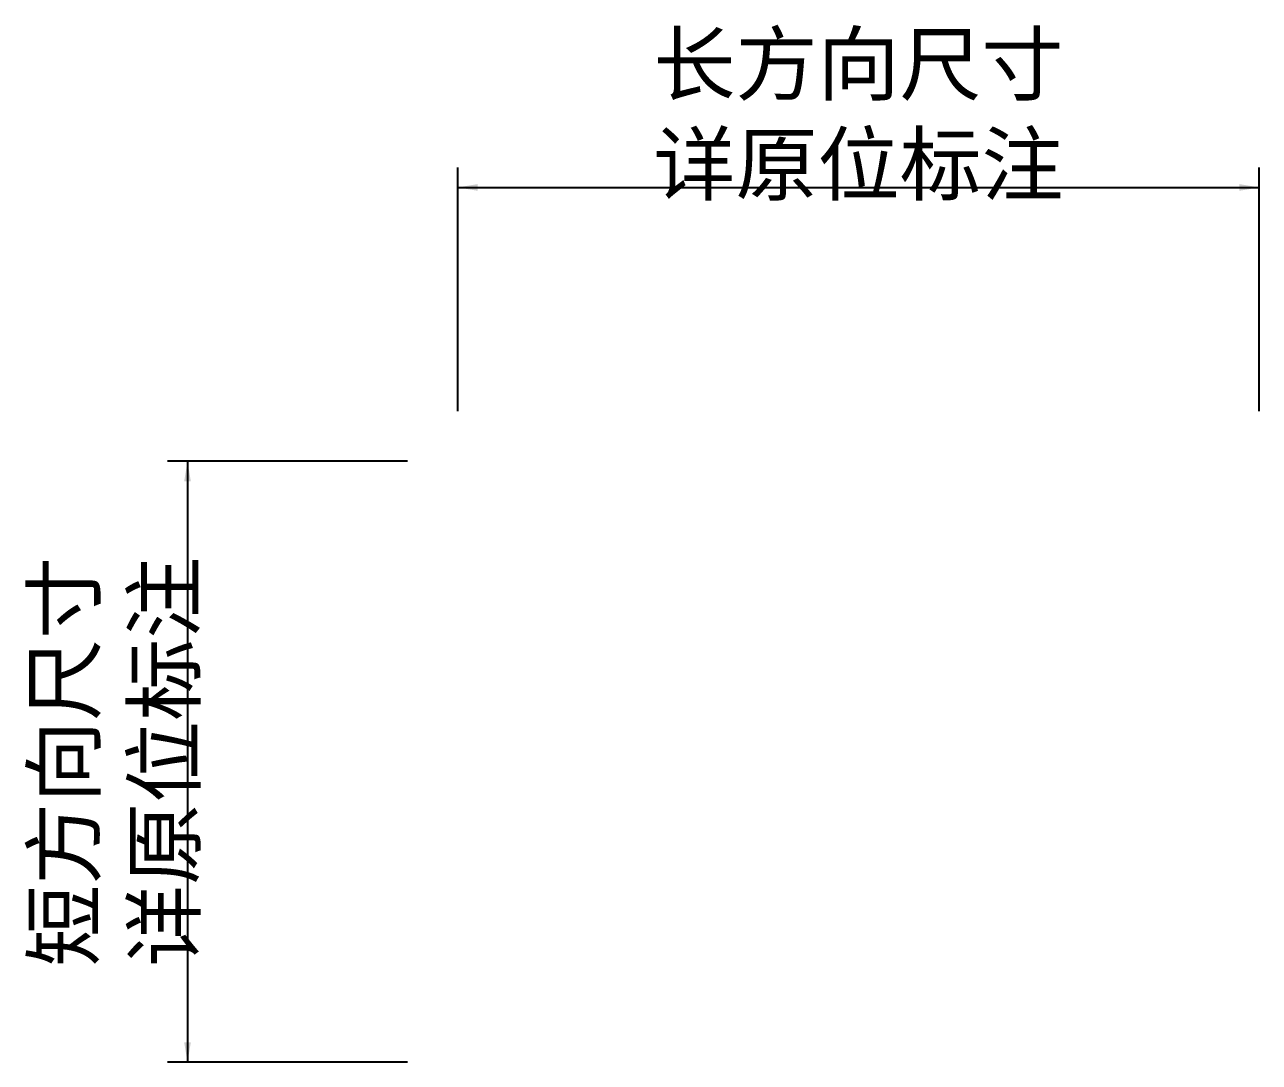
# Model space of a CAD drawing. Extents: x 25452 to 377797, y -68211 to 223293.
# Drawn here: x 154894 to 161055, y 3344 to 8524 of the extents above; entities that cross this region are included whole.
import ezdxf

# ---------------------------------------------------------------- set-up
doc = ezdxf.new("R2010")
doc.units = 0
doc.header["$LTSCALE"] = 100
doc.layers.add('Z-AXIS', color=3, linetype='Continuous')
doc.styles.add('汉字', font='汉字')
doc.dimstyles.get("Standard").update_dxf_attribs({"dimtxt": 300, "dimasz": 100, "dimexe": 100, "dimexo": 250, "dimgap": 100, "dimtad": 0, "dimtoh": 1, "dimdec": 0, "dimzin": 0, "dimdsep": 46, "dimcen": 0.09, "dimclre": 7, "dimclrt": 7, "dimadec": 3, "dimazin": 0, "dimtfac": 1, "dimtdec": 4, "dimtofl": 0, "dimtmove": 0, "dimatfit": 3, "dimfxl": 1, "dimtolj": 1, "dimtzin": 0, "dimarcsym": 0})

# ---------------------------------------------------------------- blocks, each defined once
blk = doc.blocks.new('*D77')
at = {"layer": 'Z-AXIS', "color": 7, "linetype": 'ByBlock', "lineweight": -2}
for p, q in [((157055.3, 6594), (157055.3, 7811.2)), ((161055.3, 6594), (161055.3, 7811.2))]:
    blk.add_line(p, q, dxfattribs=at)
at = {"layer": 'Z-AXIS', "color": 0, "linetype": 'ByBlock', "lineweight": -2}
blk.add_line((157055.3, 7711.2), (161055.3, 7711.2), dxfattribs=at)
for points in [[(157055.3, 7711.2), (157155.3, 7727.8), (157155.3, 7694.5)], [(161055.3, 7711.2), (160955.3, 7694.5), (160955.3, 7727.8)]]:
    blk.add_solid(points, dxfattribs=at)
at = {"layer": 'Z-AXIS', "color": 7, "linetype": 'Continuous', "lineweight": -2, "insert": (159055.3, 8061.2), "char_height": 300, "width": 2241, "attachment_point": 5, "style": '汉字'}
blk.add_mtext('长方向尺寸详原位标注', dxfattribs=at)
blk = doc.blocks.new('*D129')
at = {"layer": 'Z-AXIS', "color": 7, "linetype": 'ByBlock', "lineweight": -2}
for p, q in [((156805.3, 6344), (155606.6, 6344)), ((156805.3, 3344), (155606.6, 3344))]:
    blk.add_line(p, q, dxfattribs=at)
at = {"layer": 'Z-AXIS', "color": 0, "linetype": 'ByBlock', "lineweight": -2}
blk.add_line((155706.6, 6344), (155706.6, 3344), dxfattribs=at)
for points in [[(155706.6, 6344), (155723.3, 6244), (155690, 6244)], [(155706.6, 3344), (155690, 3444), (155723.3, 3444)]]:
    blk.add_solid(points, dxfattribs=at)
at = {"layer": 'Z-AXIS', "color": 7, "linetype": 'Continuous', "lineweight": -2, "insert": (155356.6, 4844), "char_height": 300, "width": 2235, "attachment_point": 5, "rotation": 90, "style": '汉字'}
blk.add_mtext('短方向尺寸详原位标注', dxfattribs=at)

msp = doc.modelspace()

# ---------------------------------------------------------------- dimensions: what is measured, and where the dimension line sits
at = {"layer": 'Z-AXIS'}
dim = msp.add_linear_dim(base=(161055.3, 7711.2), p1=(157055.3, 6344), p2=(161055.3, 6344), text='长方向尺寸详原位标注', dimstyle='Standard', dxfattribs=at)
dim.commit()
dim.dimension.update_dxf_attribs({"geometry": '*D77', "text_midpoint": (159055.3, 8061.2)})
dim = msp.add_linear_dim(base=(155706.6, 3344), p1=(157055.3, 6344), p2=(157055.3, 3344), angle=90, text='短方向尺寸详原位标注', dimstyle='Standard', dxfattribs=at)
dim.commit()
dim.dimension.update_dxf_attribs({"geometry": '*D129', "text_midpoint": (155356.6, 4844)})

doc.saveas('drawing.dxf')
